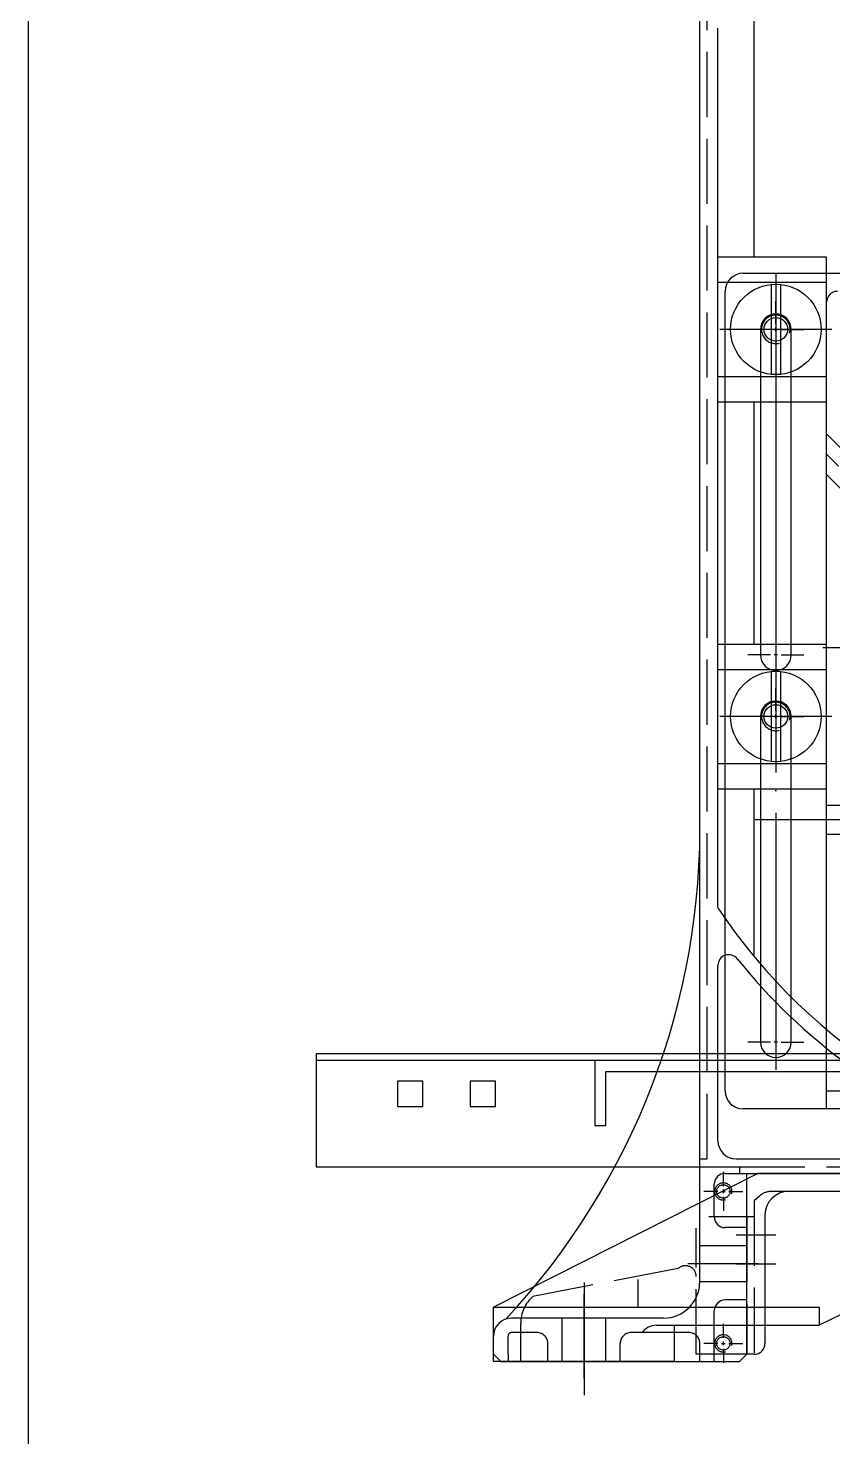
# Model space of a CAD drawing. Extents: x 66 to 2307, y 60 to 1695.
# Drawn here: x 66.3 to 288.7, y 424.6 to 813.9 of the extents above; entities that cross this region are included whole.
import ezdxf
from ezdxf.enums import TextEntityAlignment as Align

# ---------------------------------------------------------------- set-up
doc = ezdxf.new("R2010")
doc.units = 0
doc.header["$LTSCALE"] = 6
doc.header["$MEASUREMENT"] = 0
for name, pattern in [('CENTER', [22, 20, -1, 0, -1]), ('DASHED', [4, 3, -1]), ('THIN', [200000, 200000, 0])]:
    doc.linetypes.add(name, pattern=pattern)
doc.layers.get('0').update_dxf_attribs({"linetype": 'CONTINUOUS'})
for name, color, linetype in [('BORDER', 7, 'CONTINUOUS'), ('COV-FIT', 2, 'CONTINUOUS'), ('DOOR', 2, 'CONTINUOUS'), ('L-FOOT', 140, 'CONTINUOUS'), ('M-PLAN', 1, 'CONTINUOUS'), ('SIDEFOOT', 5, 'CONTINUOUS'), ('SOCKET', 4, 'CONTINUOUS'), ('STOPSCRW', 4, 'CONTINUOUS'), ('TABLET', 212, 'CONTINUOUS'), ('TEXT', 4, 'CONTINUOUS')]:
    doc.layers.add(name, color=color, linetype=linetype)
doc.styles.add('CHINA', font='romans.shx', dxfattribs={"bigfont": 'chineset.shx'})

# ---------------------------------------------------------------- blocks, each defined once
blk = doc.blocks.new('A3HOR')
blk.add_lwpolyline([(-186.5, -155), (186.5, -155), (186.5, 117), (-186.5, 117), (-186.5, -155)])
at = {"color": 2, "linetype": 'CONTINUOUS', "style": 'CHINA'}
for height, p in [(2.8, (174.171, -123.786)), (3.5, (58.26, -126.912)), (2.8, (94.894, -126.918)), (2.8, (132.057, -126.753)), (3, (174.18, -132.515)), (3.5, (58.26, -132.912)), (2.8, (94.894, -132.931)), (2.8, (132.057, -132.529)), (2.8, (132.057, -138.546)), (2.8, (174.171, -138.67)), (5.2, (67.5, -145.25)), (2.8, (174.171, -148.002)), (2.8, (132.022, -151.367))]:
    blk.add_attdef('***', text='', height=height, dxfattribs=at).set_placement(p, align=Align.MIDDLE)

msp = doc.modelspace()

# ---------------------------------------------------------------- linework, layer by layer
at = {"layer": 'COV-FIT', "linetype": 'CENTER'}
msp.add_line((294.42, 642.69), (285.92, 642.69), dxfattribs=at)
at = {"layer": 'DOOR'}
for p, q in [((251.92, 467.39), (251.92, 842.56)), ((266.92, 750.69), (266.92, 827.45)), ((256.92, 570.84), (256.92, 813.95)), ((286.92, 750.69), (256.92, 750.69)), ((286.92, 743.69), (286.92, 750.69)), ((286.92, 743.69), (256.92, 743.69)), ((286.92, 717.69), (286.92, 743.69)), ((256.92, 717.69), (286.92, 717.69)), ((286.92, 710.69), (286.92, 717.69)), ((256.92, 710.69), (286.92, 710.69)), ((266.92, 643.69), (266.92, 710.69)), ((256.92, 643.69), (286.92, 643.69)), ((286.92, 636.69), (286.92, 643.69)), ((256.92, 636.69), (286.92, 636.69)), ((286.92, 610.69), (286.92, 636.69)), ((256.92, 610.69), (286.92, 610.69)), ((286.92, 603.69), (286.92, 610.69)), ((256.92, 603.69), (286.92, 603.69)), ((266.92, 557.33), (266.92, 603.69)), ((256.92, 506.39), (256.92, 554.84)), ((251.92, 501.39), (253.92, 501.39)), ((261.92, 501.39), (328.82, 501.39)), ((258.92, 497.39), (516.92, 497.39)), ((264.92, 447.39), (264.92, 497.39)), ((255.92, 485.39), (255.92, 494.39)), ((241.92, 457.39), (199.92, 457.39)), ((255.92, 445.39), (255.92, 459.39)), ((194.92, 447.39), (196.92, 445.39)), ((196.92, 445.39), (262.92, 445.39)), ((262.92, 445.39), (264.92, 447.39))]:
    msp.add_line(p, q, dxfattribs=at)
at = {"layer": 'DOOR', "linetype": 'DASHED'}
for p, q in [((253.92, 501.39), (253.92, 841.56)), ((264.92, 477.39), (251.92, 477.39)), ((264.92, 477.39), (254.92, 477.39)), ((264.92, 467.39), (251.92, 467.39)), ((264.92, 467.39), (254.92, 467.39)), ((213.92, 445.39), (213.92, 457.39)), ((225.92, 445.39), (225.92, 457.39)), ((198.92, 447.39), (198.92, 452.39)), ((206.92, 453.39), (199.92, 453.39)), ((248.92, 453.39), (232.92, 453.39)), ((209.92, 445.39), (209.92, 450.39)), ((229.92, 445.39), (229.92, 450.39)), ((251.92, 445.39), (251.92, 450.39)), ((198.92, 447.39), (198.92, 445.39)), ((198.92, 445.39), (198.92, 445.39))]:
    msp.add_line(p, q, dxfattribs=at)
at = {"layer": 'DOOR', "linetype": 'CENTER'}
for p, q in [((272.92, 732.19), (272.92, 738.44)), ((271.42, 730.69), (265.17, 730.69)), ((272.42, 730.69), (273.42, 730.69)), ((272.92, 730.19), (272.92, 731.19)), ((272.92, 729.19), (272.92, 722.94)), ((274.42, 730.69), (280.67, 730.69)), ((272.92, 625.19), (272.92, 631.44)), ((271.42, 623.69), (265.17, 623.69)), ((272.42, 623.69), (273.42, 623.69)), ((272.92, 623.19), (272.92, 624.19)), ((274.42, 623.69), (280.67, 623.69)), ((272.92, 622.19), (272.92, 615.94)), ((258.42, 493.89), (258.42, 497.77)), ((256.92, 492.39), (253.04, 492.39)), ((257.92, 492.39), (258.92, 492.39)), ((258.42, 491.89), (258.42, 492.89)), ((258.42, 490.89), (258.42, 487.01)), ((259.92, 492.39), (263.8, 492.39)), ((268.09, 472.39), (248.57, 472.39)), ((219.92, 440.68), (219.92, 464.1)), ((258.42, 451.89), (258.42, 455.77)), ((256.92, 450.39), (253.04, 450.39)), ((257.92, 450.39), (258.92, 450.39)), ((258.42, 449.89), (258.42, 450.89)), ((258.42, 448.89), (258.42, 445.01)), ((259.92, 450.39), (263.8, 450.39))]:
    msp.add_line(p, q, dxfattribs=at)
at = {"layer": 'DOOR', "linetype": 'CONTINUOUS'}
for p, q in [((264.92, 482.39), (258.92, 482.39)), ((264.92, 462.39), (258.92, 462.39)), ((194.92, 447.39), (194.92, 452.39))]:
    msp.add_line(p, q, dxfattribs=at)
for centre in [(272.92, 730.69), (272.92, 623.69)]:
    msp.add_circle(centre, 3.25, dxfattribs=at)
at = {"layer": 'DOOR', "linetype": 'DASHED'}
for centre in [(258.42, 492.39), (258.42, 450.39)]:
    msp.add_circle(centre, 1.85, dxfattribs=at)
at = {"layer": 'DOOR', "linetype": 'THIN'}
for centre in [(272.92, 730.69), (272.92, 623.69)]:
    msp.add_arc(centre, 3.95, 345, 285, dxfattribs=at)
at = {"layer": 'DOOR'}
for centre, radius, start, end in [((53.06, 593.02), 198.9, 316.9009, 1.1304), ((387.92, 657.38), 157.01, 213.4516, 263.481), ((259.92, 554.84), 3, 38.6983, 180), ((387.92, 657.38), 161.01, 218.6983, 248.8815), ((261.92, 506.39), 5, 180, 270), ((258.92, 494.39), 3, 90, 180), ((241.92, 467.39), 10, 270, 0)]:
    msp.add_arc(centre, radius, start, end, dxfattribs=at)
at = {"layer": 'DOOR', "linetype": 'DASHED'}
for centre, radius, start, end in [((258.42, 492.39), 2.38, 345, 285), ((199.92, 452.39), 1, 90, 180), ((206.92, 450.39), 3, 0, 90), ((232.92, 450.39), 3, 90, 180), ((248.92, 450.39), 3, 0, 90), ((258.42, 450.39), 2.38, 345, 285)]:
    msp.add_arc(centre, radius, start, end, dxfattribs=at)
at = {"layer": 'DOOR', "linetype": 'CONTINUOUS'}
for centre, radius, start, end in [((258.92, 485.39), 3, 180, 270), ((258.92, 459.39), 3, 90, 180), ((199.92, 452.39), 5, 90, 180)]:
    msp.add_arc(centre, radius, start, end, dxfattribs=at)
at = {"layer": 'L-FOOT'}
for p, q in [((264.92, 447.39), (264.92, 497.39)), ((264.92, 497.39), (314.92, 497.39)), ((311.92, 492.39), (276.42, 492.39)), ((269.92, 485.89), (269.92, 450.39))]:
    msp.add_line(p, q, dxfattribs=at)
at = {"layer": 'L-FOOT', "linetype": 'CENTER'}
for p, q in [((261.92, 480.39), (272.92, 480.39)), ((261.92, 472.39), (272.92, 472.39)), ((261.92, 455.39), (272.92, 455.39))]:
    msp.add_line(p, q, dxfattribs=at)
at = {"layer": 'L-FOOT'}
for centre, radius, start, end in [((276.42, 485.89), 6.5, 90, 180), ((266.92, 450.39), 3, 270, 0)]:
    msp.add_arc(centre, radius, start, end, dxfattribs=at)
at = {"layer": 'M-PLAN'}
for p, q in [((263.92, 746.19), (511.92, 746.19)), ((286.92, 689.92), (286.92, 746.19)), ((258.92, 520.19), (258.92, 741.19)), ((268.67, 730.69), (268.67, 640.69)), ((277.17, 640.69), (277.17, 730.69)), ((325.17, 663.59), (286.92, 701.85)), ((286.92, 690.53), (319.51, 657.94)), ((286.92, 515.19), (286.92, 689.92)), ((268.67, 623.69), (268.67, 533.69)), ((277.17, 533.69), (277.17, 623.69)), ((286.92, 520.19), (307.26, 520.19)), ((313.57, 515.19), (263.92, 515.19))]:
    msp.add_line(p, q, dxfattribs=at)
at = {"layer": 'M-PLAN', "linetype": 'CENTER'}
for p, q in [((272.92, 732.19), (272.92, 738.44)), ((271.42, 730.69), (265.17, 730.69)), ((273.42, 730.69), (272.42, 730.69)), ((272.92, 730.19), (272.92, 731.19)), ((272.92, 729.19), (272.92, 525.99)), ((274.42, 730.69), (280.67, 730.69)), ((383.67, 599.43), (286.92, 696.19)), ((271.42, 640.69), (265.17, 640.69)), ((273.42, 640.69), (272.42, 640.69)), ((274.42, 640.69), (280.67, 640.69)), ((271.42, 623.69), (265.17, 623.69)), ((273.42, 623.69), (272.42, 623.69)), ((274.42, 623.69), (280.67, 623.69)), ((267.19, 595.19), (508.61, 595.19)), ((271.42, 533.69), (265.17, 533.69)), ((273.42, 533.69), (272.42, 533.69)), ((274.42, 533.69), (280.67, 533.69))]:
    msp.add_line(p, q, dxfattribs=at)
at = {"layer": 'M-PLAN', "linetype": 'CONTINUOUS'}
for p, q in [((286.92, 599.19), (309.02, 599.19)), ((286.92, 591.19), (309.02, 591.19))]:
    msp.add_line(p, q, dxfattribs=at)
at = {"layer": 'M-PLAN'}
for centre, radius, start, end in [((263.92, 741.19), 5, 90, 180), ((289.92, 738.19), 3, 90, 180), ((272.92, 730.69), 4.25, 0, 180), ((272.92, 640.69), 4.25, 180, 0), ((272.92, 623.69), 4.25, 0, 180), ((272.92, 533.69), 4.25, 180, 0), ((263.92, 520.19), 5, 180, 270)]:
    msp.add_arc(centre, radius, start, end, dxfattribs=at)
at = {"layer": 'SIDEFOOT'}
for p, q in [((267.92, 497.39), (194.92, 460.39)), ((507.92, 497.39), (267.92, 497.39)), ((234.92, 460.39), (234.92, 468.01)), ((194.92, 445.39), (194.92, 460.39)), ((194.92, 460.39), (234.92, 460.39)), ((213.92, 460.39), (225.92, 460.39)), ((234.92, 460.39), (284.92, 460.39)), ((239.92, 455.39), (244.92, 455.39)), ((244.92, 455.39), (284.92, 455.39)), ((244.92, 445.39), (244.92, 455.39)), ((244.92, 445.39), (194.92, 445.39)), ((213.92, 445.39), (225.92, 445.39)), ((234.92, 445.39), (244.92, 445.39)), ((244.92, 445.39), (234.92, 445.39))]:
    msp.add_line(p, q, dxfattribs=at)
at = {"layer": 'SIDEFOOT', "linetype": 'DASHED'}
for p, q in [((268.4, 491.13), (266.92, 489.81)), ((336.89, 492.39), (271.72, 492.39)), ((274.92, 492.39), (271.72, 492.39)), ((266.92, 489.81), (266.92, 447.39)), ((266.92, 485.39), (254.43, 485.39)), ((264.92, 485.39), (264.92, 447.39)), ((250.92, 447.39), (250.92, 482.25)), ((245.92, 471.11), (205.78, 463.37)), ((202.43, 445.39), (202.43, 455.91)), ((266.92, 447.39), (250.92, 447.39))]:
    msp.add_line(p, q, dxfattribs=at)
at = {"layer": 'SIDEFOOT', "linetype": 'CENTER'}
msp.add_line((219.92, 467.23), (219.92, 436.04), dxfattribs=at)
at = {"layer": 'SIDEFOOT', "linetype": 'THIN'}
msp.add_line((284.92, 460.39), (284.92, 455.39), dxfattribs=at)
at = {"layer": 'SIDEFOOT', "linetype": 'DASHED'}
for centre, radius, start, end in [((271.72, 487.39), 5, 90, 131.6822), ((247.92, 468.87), 3, 0, 131.6822), ((212.43, 455.91), 10, 131.6822, 180)]:
    msp.add_arc(centre, radius, start, end, dxfattribs=at)
at = {"layer": 'SIDEFOOT'}
for centre, radius, start, end in [((387.92, 255.71), 224.68, 62.7142, 117.2858), ((239.92, 450.39), 5, 90, 144.0354)]:
    msp.add_arc(centre, radius, start, end, dxfattribs=at)
at = {"layer": 'SOCKET', "linetype": 'CENTER'}
msp.add_line((295.67, 642.69), (287.72, 642.69), dxfattribs=at)
at = {"layer": 'STOPSCRW', "linetype": 'CENTER'}
for p, q in [((272.92, 746.19), (272.92, 715.19)), ((288.42, 730.69), (257.42, 730.69)), ((272.92, 639.19), (272.92, 608.19)), ((288.42, 623.69), (257.42, 623.69))]:
    msp.add_line(p, q, dxfattribs=at)
at = {"layer": 'STOPSCRW', "linetype": 'CONTINUOUS'}
for p, q in [((271.67, 743.13), (271.67, 718.25)), ((274.17, 743.13), (274.17, 718.25)), ((271.67, 636.13), (271.67, 611.25)), ((274.17, 636.13), (274.17, 611.25))]:
    msp.add_line(p, q, dxfattribs=at)
at = {"layer": 'STOPSCRW'}
for centre in [(272.92, 730.69), (272.92, 623.69)]:
    msp.add_circle(centre, 12.5, dxfattribs=at)
at = {"layer": 'TABLET'}
for p, q in [((629.92, 530.39), (145.92, 530.39)), ((145.92, 530.39), (145.92, 499.19)), ((629.92, 528.59), (145.92, 528.59)), ((222.91, 528.59), (222.91, 510.59)), ((168.42, 522.89), (168.42, 515.89)), ((175.42, 522.89), (168.42, 522.89)), ((175.42, 515.89), (175.42, 522.89)), ((195.42, 522.89), (188.42, 522.89)), ((188.42, 522.89), (188.42, 515.89)), ((195.42, 515.89), (195.42, 522.89)), ((225.91, 525.59), (309.91, 525.59)), ((225.91, 510.59), (225.91, 525.59)), ((168.42, 515.89), (175.42, 515.89)), ((188.42, 515.89), (195.42, 515.89)), ((222.91, 510.59), (225.91, 510.59)), ((145.92, 499.19), (262.91, 499.19)), ((262.91, 497.39), (512.91, 497.39))]:
    msp.add_line(p, q, dxfattribs=at)
at = {"layer": 'TABLET', "linetype": 'DASHED'}
msp.add_line((262.91, 499.19), (512.91, 499.19), dxfattribs=at)
at = {"layer": 'TABLET', "linetype": 'CONTINUOUS'}
msp.add_line((262.91, 499.19), (262.91, 497.39), dxfattribs=at)
at = {"layer": 'TEXT', "linetype": 'CENTER'}
msp.add_line((294.42, 642.69), (285.92, 642.69), dxfattribs=at)

# ---------------------------------------------------------------- block references
at = {"layer": 'BORDER', "color": 7, "linetype": 'CONTINUOUS', "xscale": 6, "yscale": 6, "zscale": 6}
msp.add_blockref('A3HOR', (1185.34, 992.51), dxfattribs=at)

doc.saveas('drawing.dxf')
